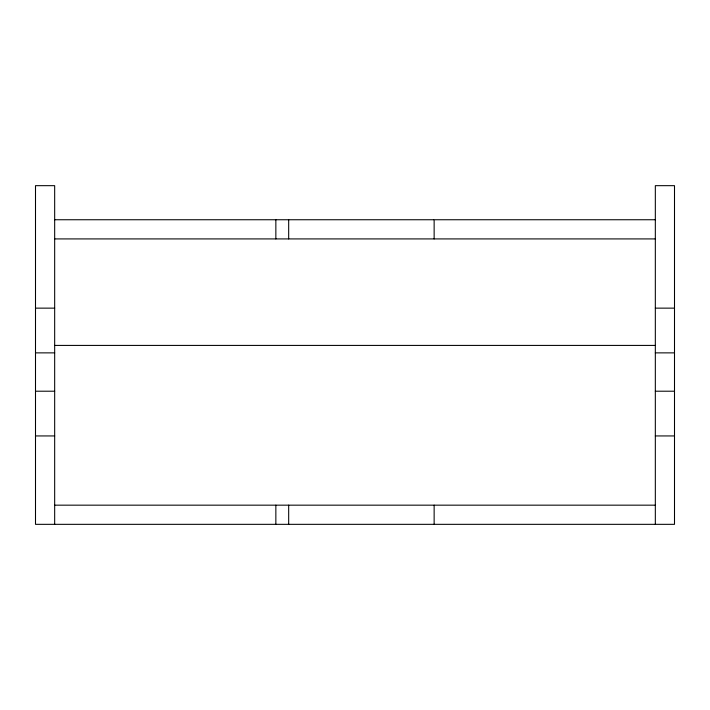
<?xml version="1.0" encoding="UTF-8"?>
<svg xmlns="http://www.w3.org/2000/svg" width="710" height="710" viewBox="0 0 710 710"><rect width="100%" height="100%" fill="white"/><g stroke="black" fill="none" stroke-linecap="round" stroke-linejoin="round"><path stroke-width="1.06" d="M54.67 219.745L433.686 219.745M655.33 219.745L434.138 219.745L434.138 238.915M54.67 238.915L655.33 238.915M35.5 308.14L54.67 308.14M655.33 308.14L674.5 308.14M54.67 345.415L655.33 345.415M35.5 352.87L54.67 352.87M655.33 352.87L674.5 352.87M35.5 391.21L54.67 391.21M655.33 391.21L674.5 391.21M35.5 435.94L54.67 435.94M655.33 435.94L674.5 435.94M54.67 505.165L655.33 505.165M655.33 524.335L655.33 185.665L674.5 185.665L674.5 524.335L35.5 524.335L35.5 185.665L54.67 185.665L54.67 524.335M434.138 505.165L434.138 524.335M288.677 219.745L288.677 238.915M288.677 505.165L288.677 524.335M275.853 219.745L275.853 238.915M275.853 505.165L275.853 524.335"/></g></svg>
